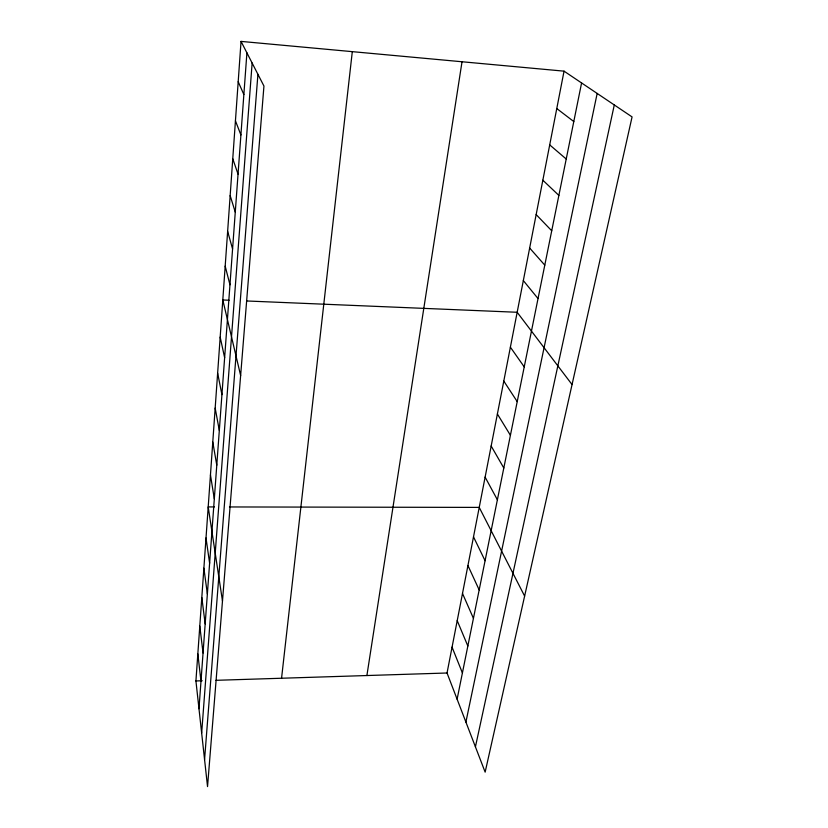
<?xml version="1.0" encoding="UTF-8"?>
<svg xmlns="http://www.w3.org/2000/svg" width="828" height="828" viewBox="0 0 828 828"><rect width="100%" height="100%" fill="white"/><g stroke="black" fill="none" stroke-linecap="round" stroke-linejoin="round"><path stroke-width="1.24" d="M241.041 41.4L263.946 86.05L207.538 786.6L195.925 680.958L241.041 41.4L564.044 71.156L632.074 116.914L485.146 772.131L447.037 672.998L564.044 71.156M198.979 708.758L246.91 52.837M201.659 733.111L252.136 63.031M204.568 759.545L257.922 74.303M281.561 678.235L352.304 51.646M366.897 675.534L462.024 61.758M457.108 699.184L581.587 82.955M465.905 722.068L597.164 93.44M475.427 746.846L614.293 104.959M195.925 680.958L202.198 680.751M216.004 680.316L447.037 672.998M214.452 506.933L208.201 506.922L222.484 601.045M229.459 506.953L479.226 507.398L524.621 596.088M229.118 300.233L222.804 299.974L240.637 375.529M246.806 300.978L517.158 312.27L572.055 384.575M556.768 108.551L573.794 121.55M549.709 144.89L566.217 159.017M542.837 180.214L558.869 195.408M536.151 214.587L551.727 230.774M529.651 248.027L544.783 265.146M523.327 280.578L538.034 298.577M510.379 347.18L524.227 366.887M503.786 381.077L517.221 401.601M497.39 414L510.41 435.29M491.159 446.013L503.807 468.006M485.115 477.125L497.38 499.791M473.502 536.855L485.073 560.711M467.923 565.534L479.174 589.919M238.195 81.703L243.856 94.537M462.5 593.448L473.43 618.34M457.211 620.648L467.841 646.006M452.057 647.154L462.407 672.947M235.442 120.805L240.907 134.954M232.761 158.748L238.04 174.128M230.163 195.594L235.266 212.123M227.638 231.385L232.575 248.99M225.185 266.161L229.956 284.78M220.176 337.141L224.636 357.696M217.64 373.169L221.935 394.656M215.176 408.111L219.316 430.467M212.775 442.028L216.781 465.181M210.457 474.941L214.317 498.849M206.006 537.983L209.619 563.216M203.885 568.174L207.362 594.007M201.815 597.537L205.178 623.919M199.796 626.103L203.057 652.992M197.83 653.892L200.987 681.258"/></g></svg>
